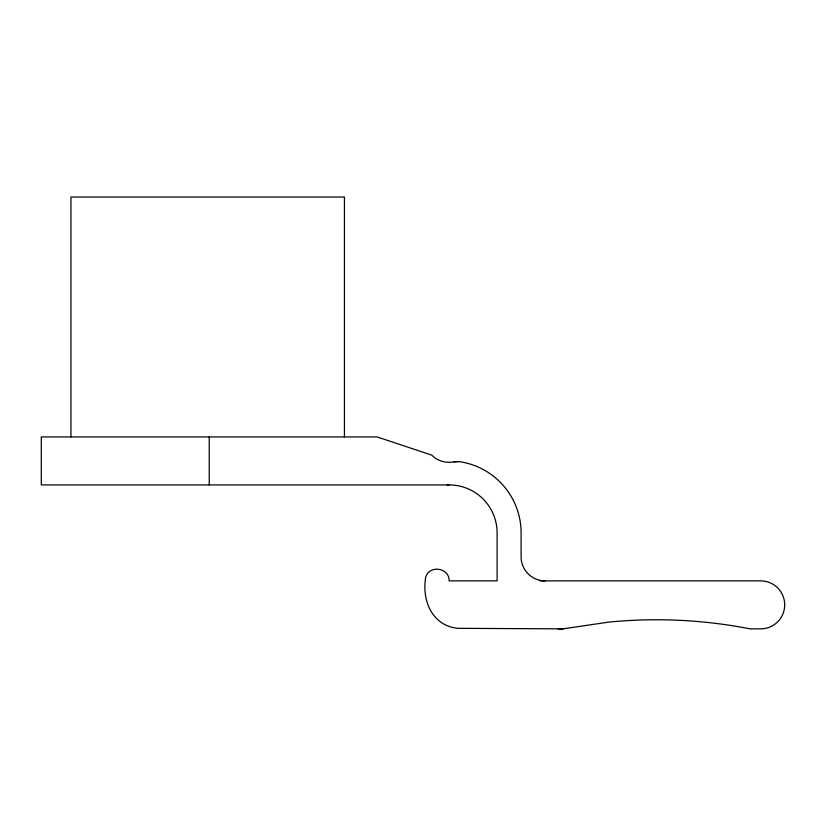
<?xml version="1.0" encoding="UTF-8"?>
<svg xmlns="http://www.w3.org/2000/svg" width="826" height="826" viewBox="0 0 826 826"><rect width="100%" height="100%" fill="white"/><g stroke="black" fill="none" stroke-linecap="round" stroke-linejoin="round"><path stroke-width="1.24" d="M562.94 628.854L458.193 628.328C432.235 626.139 421.621 600.43 425.72 577.188C429.324 564.571 449.592 567.761 449.127 580.874L497.107 580.874L497.107 532.894A47.98 47.98 0 0 0 449.127 484.914L41.3 484.914L41.3 436.933L377.162 436.933L431.74 455.126L434.961 457.976A25.358 25.358 0 0 0 453.98 461.837L458.523 461.548A71.965 71.965 0 0 1 521.103 532.894L521.103 556.889A23.985 23.985 0 0 0 545.088 580.874M453.98 461.837L458.523 461.548M447.165 484.955L449.127 484.914M540.039 580.874L760.715 580.874A23.985 23.985 0 0 1 784.7 604.869A23.985 23.985 0 0 1 760.715 628.854L750.049 628.854A486.328 486.328 0 0 0 608.968 622.081L562.238 628.968L558.128 628.854M344.442 436.933L344.442 197.032L70.953 197.032L70.953 436.933M209.226 436.933L209.226 484.914"/></g></svg>
